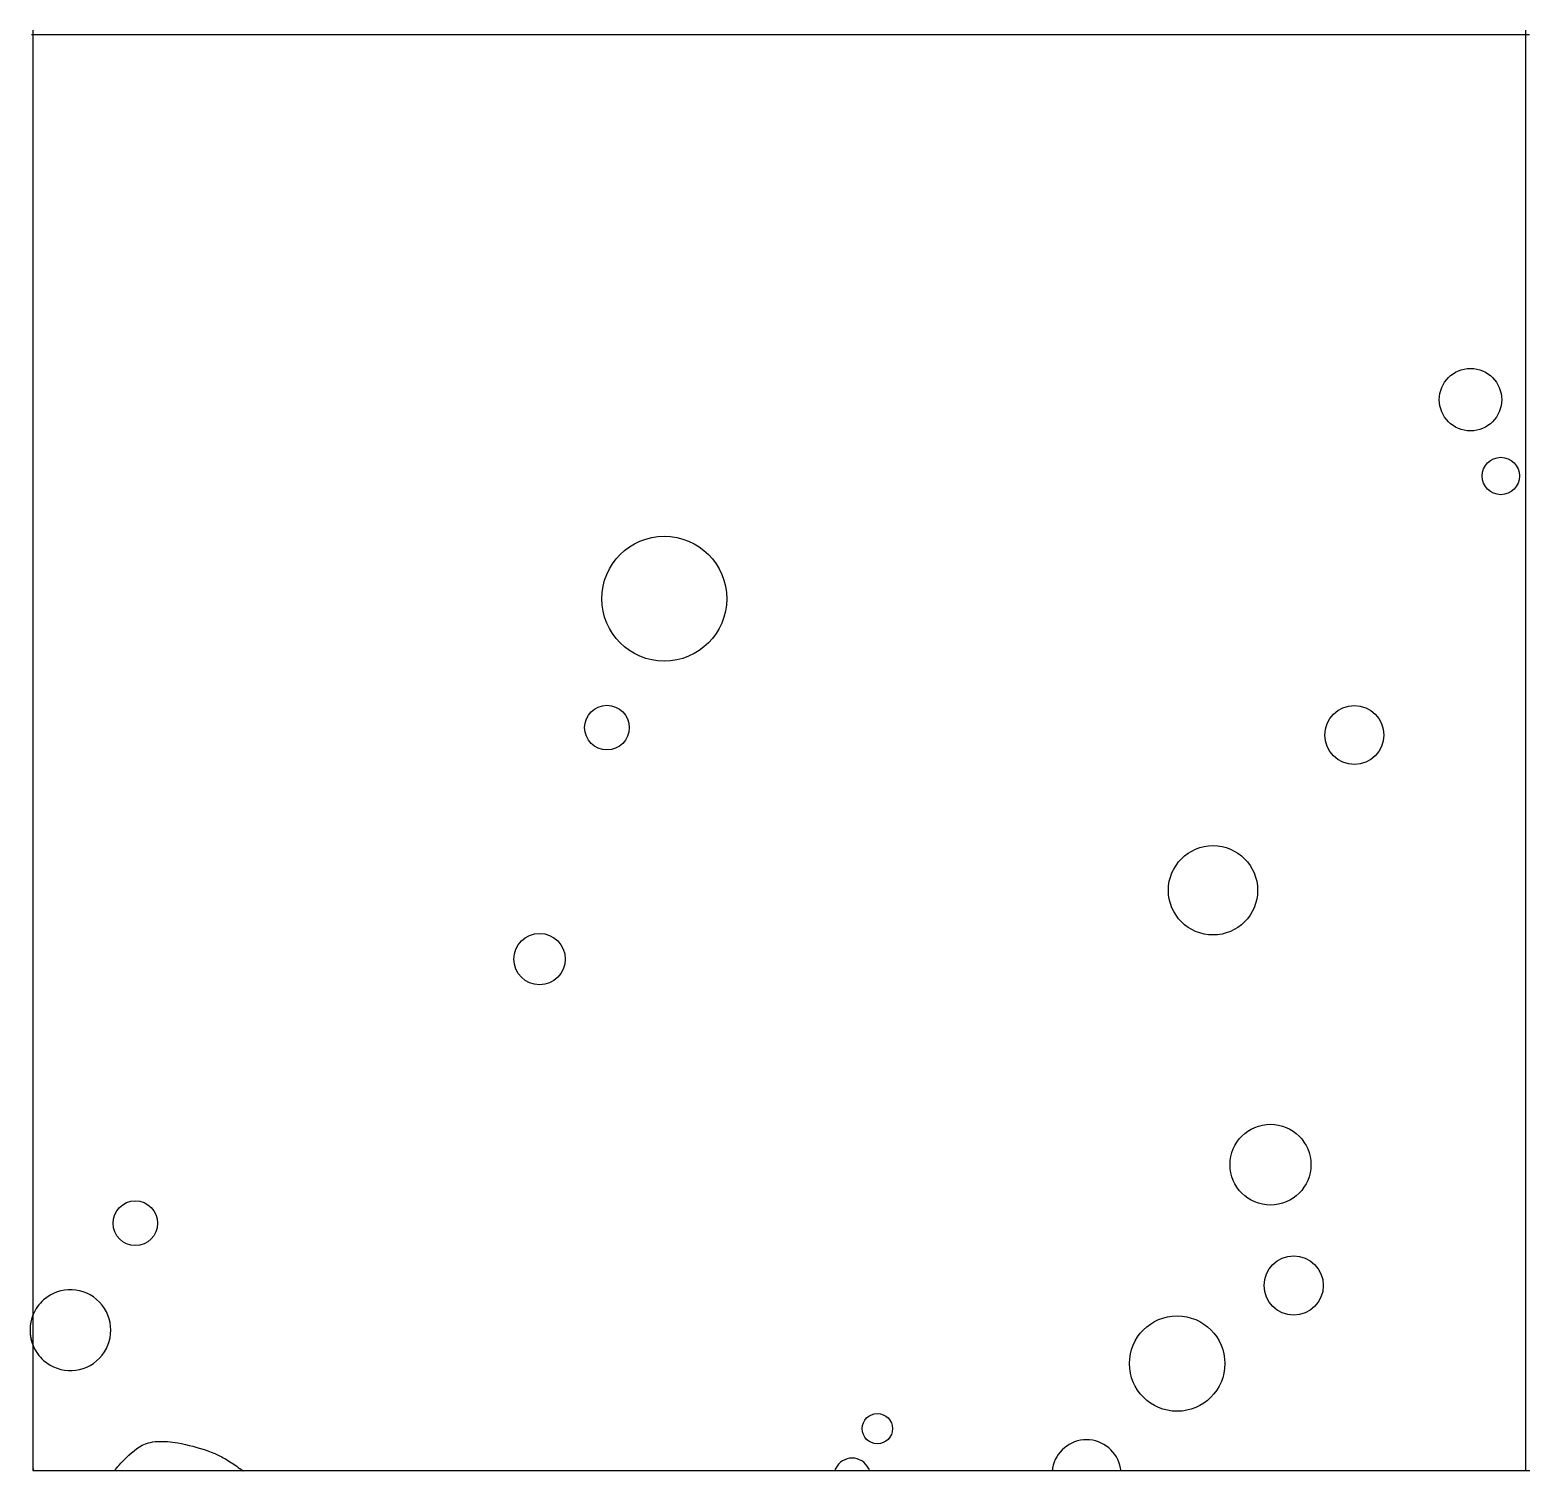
# Model space of a CAD drawing. Extents: x 5.04 to 6.07, y 2.55 to 3.54.
import ezdxf

# ---------------------------------------------------------------- set-up
doc = ezdxf.new("R2010")
doc.units = 0
doc.linetypes.add('HIDDEN', pattern=[0.375, 0.25, -0.125])
doc.layers.add('LAYER1', color=7, linetype='CONTINUOUS')
doc.layers.add('LAYER12', color=5, linetype='CONTINUOUS')

msp = doc.modelspace()

# ---------------------------------------------------------------- linework, layer by layer
at = {"layer": 'LAYER1', "color": 7, "linetype": 'HIDDEN'}
for points in [[(5.0996, 2.5508), (5.1013, 2.5527), (5.103, 2.5545), (5.1047, 2.5563), (5.1065, 2.5581), (5.1082, 2.5598), (5.11, 2.5614), (5.1118, 2.5629), (5.1137, 2.5643), (5.1156, 2.5655), (5.1175, 2.5666), (5.1196, 2.5675), (5.1217, 2.5682), (5.1232, 2.5686), (5.1248, 2.5689), (5.1264, 2.5691), (5.128, 2.5692), (5.1297, 2.5693), (5.1314, 2.5692), (5.1331, 2.5692), (5.1348, 2.5691), (5.1365, 2.5689), (5.1383, 2.5688), (5.14, 2.5686), (5.1418, 2.5684)], [(5.1418, 2.5684), (5.1444, 2.5678), (5.147, 2.5672), (5.1496, 2.5665), (5.1522, 2.5659), (5.1548, 2.5652), (5.1573, 2.5644), (5.1598, 2.5637), (5.1623, 2.5628), (5.1648, 2.5619), (5.1672, 2.5609), (5.1696, 2.5598), (5.172, 2.5586), (5.173, 2.5581), (5.1741, 2.5575), (5.1751, 2.5568), (5.1762, 2.5562), (5.1772, 2.5556), (5.1782, 2.5549), (5.1792, 2.5543), (5.1802, 2.5536), (5.1812, 2.5529), (5.1822, 2.5522), (5.1832, 2.5515), (5.1842, 2.5508)], [(5.0988, 2.5494), (5.0988, 2.5495), (5.0989, 2.5496), (5.099, 2.5498), (5.0991, 2.5499), (5.0992, 2.55), (5.0992, 2.5502), (5.0993, 2.5503), (5.0994, 2.5504), (5.0995, 2.5505), (5.0995, 2.5506), (5.0996, 2.5507), (5.0996, 2.5508), (5.0998, 2.551), (5.0999, 2.5512), (5.0999, 2.5513), (5.1, 2.5513), (5.1, 2.5514), (5.1, 2.5514), (5.0999, 2.5513), (5.0999, 2.5512), (5.0998, 2.5512), (5.0998, 2.5511), (5.0997, 2.5509), (5.0996, 2.5508)], [(5.1842, 2.5508), (5.1844, 2.5507), (5.1846, 2.5505), (5.1848, 2.5504), (5.185, 2.5503), (5.1852, 2.5501), (5.1854, 2.55), (5.1856, 2.5499), (5.1857, 2.5498), (5.1859, 2.5496), (5.186, 2.5495), (5.1862, 2.5494), (5.1863, 2.5494), (5.1865, 2.5492), (5.1866, 2.5492), (5.1867, 2.5491), (5.1867, 2.5491), (5.1867, 2.549), (5.1867, 2.5491), (5.1867, 2.5491), (5.1866, 2.5491), (5.1866, 2.5492), (5.1865, 2.5492), (5.1864, 2.5493), (5.1863, 2.5494)], [(5.0988, 2.5494), (5.0988, 2.5494), (5.0988, 2.5494), (5.0988, 2.5494), (5.0988, 2.5494), (5.0988, 2.5494), (5.0988, 2.5494), (5.0988, 2.5494), (5.0988, 2.5494), (5.0988, 2.5494), (5.0988, 2.5494), (5.0988, 2.5494), (5.0988, 2.5494), (5.0988, 2.5494), (5.0988, 2.5494), (5.0988, 2.5494), (5.0988, 2.5494), (5.0988, 2.5494), (5.0988, 2.5494), (5.0988, 2.5494), (5.0988, 2.5494), (5.0988, 2.5494), (5.0988, 2.5494), (5.0988, 2.5494), (5.0988, 2.5494)], [(5.0988, 2.5494), (5.0988, 2.5494), (5.0988, 2.5494), (5.0988, 2.5494), (5.0988, 2.5494), (5.0988, 2.5494), (5.0988, 2.5494), (5.0988, 2.5494), (5.0988, 2.5494), (5.0988, 2.5494), (5.0988, 2.5494), (5.0988, 2.5494), (5.0988, 2.5494), (5.0988, 2.5494), (5.0988, 2.5494), (5.0988, 2.5494), (5.0988, 2.5494), (5.0988, 2.5494), (5.0988, 2.5494), (5.0988, 2.5494), (5.0988, 2.5494), (5.0988, 2.5494), (5.0988, 2.5494), (5.0988, 2.5494), (5.0988, 2.5494)], [(5.0988, 2.5494), (5.0988, 2.5494), (5.0988, 2.5494), (5.0988, 2.5494), (5.0988, 2.5494), (5.0988, 2.5494), (5.0988, 2.5494), (5.0988, 2.5494), (5.0988, 2.5494), (5.0988, 2.5494), (5.0988, 2.5494), (5.0988, 2.5494), (5.0988, 2.5494), (5.0988, 2.5494), (5.0988, 2.5494), (5.0988, 2.5494), (5.0988, 2.5494), (5.0988, 2.5494), (5.0988, 2.5494), (5.0988, 2.5494), (5.0988, 2.5494), (5.0988, 2.5494), (5.0988, 2.5494), (5.0988, 2.5494), (5.0988, 2.5494)], [(5.0988, 2.5494), (5.0988, 2.5494), (5.0988, 2.5494), (5.0988, 2.5494), (5.0988, 2.5494), (5.0988, 2.5494), (5.0988, 2.5494), (5.0988, 2.5494), (5.0988, 2.5494), (5.0988, 2.5494), (5.0988, 2.5494), (5.0988, 2.5494), (5.0988, 2.5494), (5.0988, 2.5494), (5.0988, 2.5494), (5.0988, 2.5494), (5.0988, 2.5494), (5.0988, 2.5494), (5.0988, 2.5494), (5.0988, 2.5494), (5.0988, 2.5494), (5.0988, 2.5494), (5.0988, 2.5494), (5.0988, 2.5494), (5.0988, 2.5494)], [(5.1863, 2.5494), (5.1863, 2.5494), (5.1863, 2.5494), (5.1863, 2.5494), (5.1863, 2.5494), (5.1863, 2.5494), (5.1863, 2.5494), (5.1863, 2.5494), (5.1863, 2.5494), (5.1863, 2.5494), (5.1863, 2.5494), (5.1863, 2.5494), (5.1863, 2.5494), (5.1863, 2.5494), (5.1863, 2.5494), (5.1863, 2.5494), (5.1863, 2.5494), (5.1863, 2.5494), (5.1863, 2.5494), (5.1863, 2.5494), (5.1863, 2.5494), (5.1863, 2.5494), (5.1863, 2.5494), (5.1863, 2.5494), (5.1863, 2.5494)], [(5.1863, 2.5494), (5.1863, 2.5494), (5.1863, 2.5494), (5.1863, 2.5494), (5.1863, 2.5494), (5.1863, 2.5494), (5.1863, 2.5494), (5.1863, 2.5494), (5.1863, 2.5494), (5.1863, 2.5494), (5.1863, 2.5494), (5.1863, 2.5494), (5.1863, 2.5494), (5.1863, 2.5494), (5.1863, 2.5494), (5.1863, 2.5494), (5.1863, 2.5494), (5.1863, 2.5494), (5.1863, 2.5494), (5.1863, 2.5494), (5.1863, 2.5494), (5.1863, 2.5494), (5.1863, 2.5494), (5.1863, 2.5494), (5.1863, 2.5494)], [(5.1863, 2.5494), (5.1863, 2.5494), (5.1863, 2.5494), (5.1863, 2.5494), (5.1863, 2.5494), (5.1863, 2.5494), (5.1863, 2.5494), (5.1863, 2.5494), (5.1863, 2.5494), (5.1863, 2.5494), (5.1863, 2.5494), (5.1863, 2.5494), (5.1863, 2.5494), (5.1863, 2.5494), (5.1863, 2.5494), (5.1863, 2.5494), (5.1863, 2.5494), (5.1863, 2.5494), (5.1863, 2.5494), (5.1863, 2.5494), (5.1863, 2.5494), (5.1863, 2.5494), (5.1863, 2.5494), (5.1863, 2.5494), (5.1863, 2.5494)], [(5.1863, 2.5494), (5.1863, 2.5494), (5.1863, 2.5494), (5.1863, 2.5494), (5.1863, 2.5494), (5.1863, 2.5494), (5.1863, 2.5494), (5.1863, 2.5494), (5.1863, 2.5494), (5.1863, 2.5494), (5.1863, 2.5494), (5.1863, 2.5494), (5.1863, 2.5494), (5.1863, 2.5494), (5.1863, 2.5494), (5.1863, 2.5494), (5.1863, 2.5494), (5.1863, 2.5494), (5.1863, 2.5494), (5.1863, 2.5494), (5.1863, 2.5494), (5.1863, 2.5494), (5.1863, 2.5494), (5.1863, 2.5494), (5.1863, 2.5494)], [(5.1863, 2.5494), (5.1863, 2.5494), (5.1863, 2.5494), (5.1863, 2.5494), (5.1863, 2.5494), (5.1863, 2.5494), (5.1863, 2.5494), (5.1863, 2.5494), (5.1863, 2.5494), (5.1863, 2.5494), (5.1863, 2.5494), (5.1863, 2.5494), (5.1863, 2.5494), (5.1863, 2.5494), (5.1863, 2.5494), (5.1863, 2.5494), (5.1863, 2.5494), (5.1863, 2.5494), (5.1863, 2.5494), (5.1863, 2.5494), (5.1863, 2.5494), (5.1863, 2.5494), (5.1863, 2.5494), (5.1863, 2.5494), (5.1863, 2.5494)]]:
    msp.add_lwpolyline(points, dxfattribs=at)
at = {"layer": 'LAYER1', "color": 7, "linetype": 'CONTINUOUS'}
for centre, radius in [((6.028, 3.2831), 0.0214), ((6.0488, 3.2308), 0.0128), ((5.4753, 3.1467), 0.0428), ((5.436, 3.0584), 0.0153), ((5.9484, 3.0533), 0.0202), ((5.8515, 2.9469), 0.0306), ((5.3898, 2.8998), 0.0176), ((5.8909, 2.7589), 0.0277), ((5.1127, 2.7188), 0.0153), ((5.9068, 2.6761), 0.0203), ((5.8269, 2.6226), 0.0327), ((5.6214, 2.578), 0.0104)]:
    msp.add_circle(centre, radius, dxfattribs=at)
for centre, radius, start, end in [((5.0682, 2.6455), 0.0277, 131.5518, 157.1713), ((5.0682, 2.6455), 0.0277, -131.5459, 131.5459), ((5.0682, 2.6455), 0.0277, 157.171, -157.6738), ((5.0682, 2.6455), 0.0277, 157.171, 175.3433), ((5.0682, 2.6455), 0.0277, 175.3433, -157.6742), ((5.0682, 2.6455), 0.0277, -157.6745, -131.5459), ((5.7648, 2.5467), 0.0237, 10.0885, 169.9115), ((5.6041, 2.5452), 0.0126, 153.0962, 160.3946), ((5.6041, 2.5452), 0.0126, 26.9048, 153.0962), ((5.6041, 2.5452), 0.0126, 19.607, 26.9047), ((5.7648, 2.5467), 0.0237, 169.9117, 173.4985), ((5.7648, 2.5467), 0.0237, 6.503, 10.0911)]:
    msp.add_arc(centre, radius, start, end, dxfattribs=at)
at = {"layer": 'LAYER12', "color": 5, "linetype": 'CONTINUOUS'}
for points in [[(5.0426, 3.5331), (5.0416, 3.5331)], [(5.0426, 3.5331), (5.0426, 3.5364)], [(5.0426, 3.5317), (5.0426, 3.5331)], [(5.0426, 3.5331), (5.0426, 3.5331)], [(6.0666, 3.5331), (5.0426, 3.5331)], [(5.0426, 3.5314), (5.0426, 3.5317)], [(5.0426, 2.5508), (5.0426, 3.5314)], [(6.0657, 3.5364), (6.0657, 3.5331)], [(6.0657, 3.5331), (6.0657, 3.5314)], [(6.0657, 3.5314), (6.0657, 3.5113)], [(6.0685, 3.5331), (6.0666, 3.5331)], [(6.0657, 3.5113), (6.0657, 2.5508)], [(5.0426, 2.5508), (5.0426, 2.5494)], [(5.0426, 2.5494), (5.0426, 2.5508)], [(5.0426, 2.5494), (5.0426, 2.5508)], [(6.0657, 2.5508), (6.0657, 2.5494)], [(5.0425, 2.5494), (5.0426, 2.5494)], [(5.0426, 2.5494), (5.0426, 2.5494)], [(5.0426, 2.5494), (5.0426, 2.5494)], [(5.0426, 2.5494), (5.0426, 2.5494)], [(5.0426, 2.5494), (5.0426, 2.5494)], [(5.0426, 2.5494), (5.0426, 2.5494)], [(5.0426, 2.5494), (5.0426, 2.5494)], [(5.0426, 2.5494), (5.0426, 2.5494)], [(5.0426, 2.5494), (5.0426, 2.5494)], [(5.0426, 2.5494), (6.0688, 2.5494)], [(6.0657, 2.5494), (6.0657, 2.5494)], [(6.0657, 2.5494), (6.0657, 2.5494)]]:
    msp.add_lwpolyline(points, dxfattribs=at)

doc.saveas('drawing.dxf')
